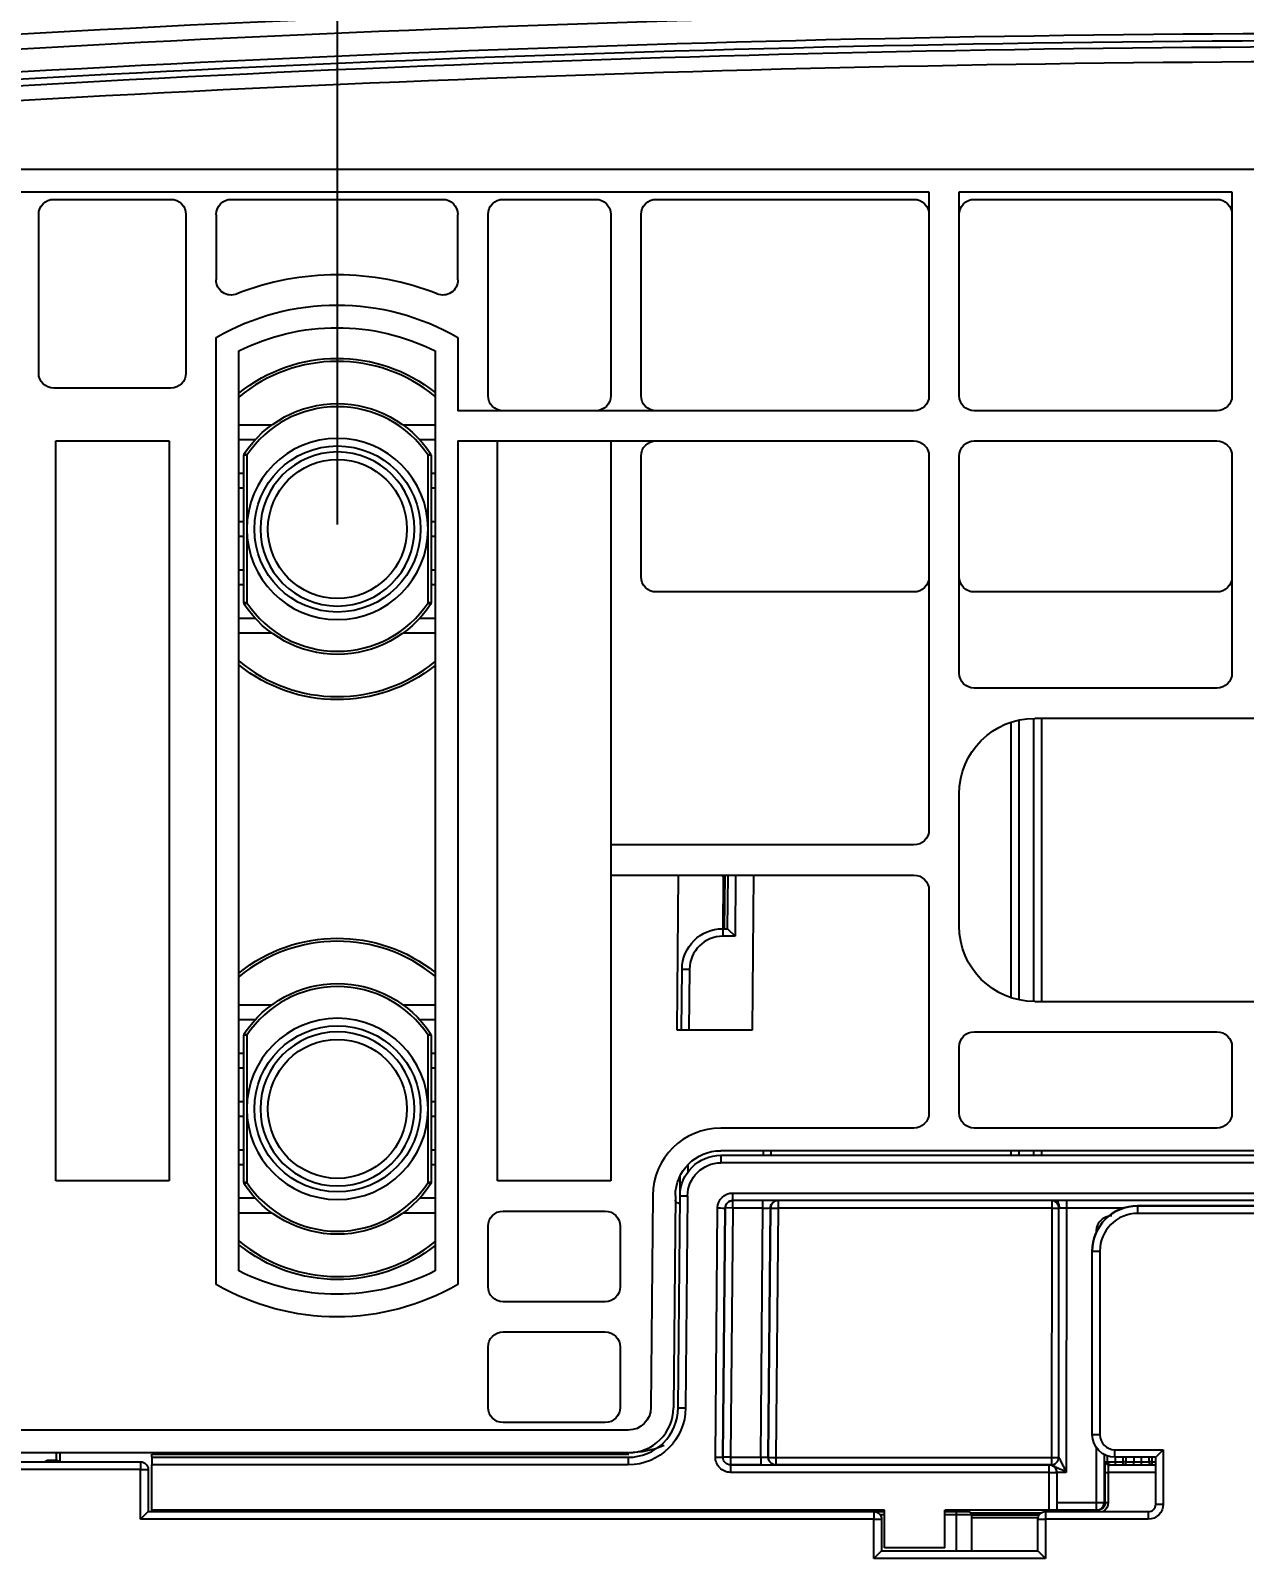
# Model space of a CAD drawing. Header units: millimetres. Extents: x 28 to 2974, y 8 to 3716.
# Drawn here: x 1768.4 to 1848.7, y 1280.9 to 1382.1 of the extents above; entities that cross this region are included whole.
import ezdxf

# ---------------------------------------------------------------- set-up
doc = ezdxf.new("R2010")
doc.units = ezdxf.units.MM
doc.layers.get('Defpoints').update_dxf_attribs({"linetype": 'CONTINUOUS'})
doc.layers.add('1LINE', color=7, linetype='CONTINUOUS')
doc.styles.add('Annotative', font='malgun.ttf')
doc.dimstyles.new('WOO', dxfattribs={"dimtxt": 20, "dimasz": 2, "dimexe": 1.25, "dimexo": 0.3, "dimgap": 1, "dimtad": 1, "dimdec": 1, "dimzin": 1, "dimdsep": 46, "dimtxsty": 'Annotative', "dimcen": 0, "dimclrd": 1, "dimclre": 1, "dimclrt": 2, "dimadec": 0, "dimazin": 0, "dimtfac": 1, "dimtdec": 1, "dimtofl": 0, "dimtmove": 0, "dimatfit": 3, "dimfxl": 0, "dimarcsym": 0})

# ---------------------------------------------------------------- blocks, each defined once
blk = doc.blocks.new('*D10')
at = {"layer": '1LINE', "color": 1, "lineweight": -2}
for p, q in [((1788.67, 1349.37), (1788.67, 1427.58)), ((1929.12, 1349.37), (1929.12, 1427.58)), ((1790.67, 1426.33), (1927.12, 1426.33))]:
    blk.add_line(p, q, dxfattribs=at)
at = {"layer": '1LINE', "color": 1}
for points in [[(1790.67, 1426.66), (1790.67, 1426), (1788.67, 1426.33)], [(1927.12, 1426.66), (1927.12, 1426), (1929.12, 1426.33)]]:
    blk.add_solid(points, dxfattribs=at)
at = {"layer": 'Defpoints', "color": 0}
for p in [(1929.12, 1426.33), (1788.67, 1349.07), (1929.12, 1349.07)]:
    blk.add_point(p, dxfattribs=at)
at = {"layer": '1LINE', "color": 2, "insert": (1858.89, 1437.72), "char_height": 20, "attachment_point": 5, "style": 'Annotative'}
blk.add_mtext('140', dxfattribs=at)
blk = doc.blocks.new('*D11')
at = {"layer": '1LINE', "color": 1, "lineweight": -2}
for p, q in [((1758.92, 1349.37), (1758.92, 1481.64)), ((1958.87, 1349.37), (1958.87, 1481.64)), ((1760.92, 1480.39), (1956.87, 1480.39))]:
    blk.add_line(p, q, dxfattribs=at)
at = {"layer": '1LINE', "color": 1}
for points in [[(1760.92, 1480.72), (1760.92, 1480.05), (1758.92, 1480.39)], [(1956.87, 1480.72), (1956.87, 1480.05), (1958.87, 1480.39)]]:
    blk.add_solid(points, dxfattribs=at)
at = {"layer": 'Defpoints', "color": 0}
for p in [(1958.87, 1480.39), (1758.92, 1349.07), (1958.87, 1349.07)]:
    blk.add_point(p, dxfattribs=at)
at = {"layer": '1LINE', "color": 2, "insert": (1858.89, 1491.72), "char_height": 20, "attachment_point": 5, "style": 'Annotative'}
blk.add_mtext('200', dxfattribs=at)

msp = doc.modelspace()

# ---------------------------------------------------------------- linework, layer by layer
at = {"layer": '1LINE', "linetype": 'Continuous'}
for p, q in [((1749.2, 1372.9), (1968.58, 1372.9)), ((1749.18, 1371.4), (1827.83, 1371.4)), ((1827.83, 1371.4), (1827.83, 1357.9)), ((1829.83, 1357.9), (1829.83, 1371.4)), ((1829.83, 1371.4), (1847.89, 1371.4)), ((1847.89, 1371.4), (1847.89, 1357.9)), ((1769.89, 1370.9), (1777.64, 1370.9)), ((1781.64, 1370.9), (1795.64, 1370.9)), ((1799.64, 1370.9), (1805.77, 1370.9)), ((1809.77, 1370.9), (1826.83, 1370.9)), ((1830.83, 1370.9), (1846.89, 1370.9)), ((1768.89, 1359.4), (1768.89, 1369.9)), ((1778.64, 1369.9), (1778.64, 1359.4)), ((1780.64, 1369.9), (1780.64, 1365.56)), ((1796.64, 1365.56), (1796.64, 1369.9)), ((1798.64, 1357.9), (1798.64, 1369.9)), ((1806.77, 1369.9), (1806.77, 1357.9)), ((1808.77, 1357.9), (1808.77, 1369.9)), ((1780.64, 1299.04), (1780.64, 1361.76)), ((1782.14, 1299.94), (1782.14, 1360.86)), ((1795.14, 1360.86), (1795.14, 1299.94)), ((1796.64, 1361.76), (1796.64, 1356.9)), ((1777.64, 1358.4), (1769.89, 1358.4)), ((1826.83, 1356.9), (1796.64, 1356.9)), ((1846.89, 1356.9), (1830.83, 1356.9)), ((1782.14, 1355.97), (1784.33, 1355.97)), ((1793, 1355.97), (1795.14, 1355.97)), ((1770.02, 1305.9), (1770.02, 1354.9)), ((1770.02, 1354.9), (1777.52, 1354.9)), ((1777.52, 1354.9), (1777.52, 1305.9)), ((1783.21, 1354.97), (1782.14, 1354.97)), ((1795.14, 1354.97), (1794.12, 1354.97)), ((1796.64, 1354.9), (1826.83, 1354.9)), ((1796.64, 1354.9), (1796.64, 1299.04)), ((1799.27, 1305.9), (1799.27, 1354.9)), ((1806.77, 1354.9), (1806.77, 1328.15)), ((1830.83, 1354.9), (1846.89, 1354.9)), ((1782.67, 1353.95), (1782.47, 1353.95)), ((1782.47, 1344.19), (1782.47, 1353.95)), ((1782.5, 1354.06), (1782.67, 1353.95)), ((1782.67, 1353.95), (1782.67, 1349.07)), ((1794.83, 1354.06), (1794.67, 1353.95)), ((1794.67, 1349.07), (1794.67, 1353.95)), ((1794.87, 1353.95), (1794.67, 1353.95)), ((1794.87, 1353.95), (1794.87, 1344.19)), ((1808.77, 1345.9), (1808.77, 1353.9)), ((1827.83, 1353.9), (1827.83, 1329.15)), ((1829.83, 1339.53), (1829.83, 1353.9)), ((1847.89, 1353.9), (1847.89, 1339.53)), ((1782.14, 1352.77), (1782.47, 1352.77)), ((1794.87, 1352.77), (1795.14, 1352.77)), ((1782.47, 1351.77), (1782.14, 1351.77)), ((1795.14, 1351.77), (1794.87, 1351.77)), ((1782.14, 1349.57), (1782.47, 1349.57)), ((1782.67, 1349.07), (1782.67, 1344.19)), ((1794.67, 1344.19), (1794.67, 1349.07)), ((1794.87, 1349.57), (1795.14, 1349.57)), ((1782.47, 1348.57), (1782.14, 1348.57)), ((1795.14, 1348.57), (1794.87, 1348.57)), ((1782.14, 1346.37), (1782.47, 1346.37)), ((1794.87, 1346.37), (1795.14, 1346.37)), ((1782.47, 1345.37), (1782.14, 1345.37)), ((1795.14, 1345.37), (1794.87, 1345.37)), ((1826.83, 1344.9), (1809.77, 1344.9)), ((1846.89, 1344.9), (1830.83, 1344.9)), ((1782.67, 1344.19), (1782.47, 1344.19)), ((1782.67, 1344.19), (1782.5, 1344.08)), ((1794.87, 1344.19), (1794.67, 1344.19)), ((1794.83, 1344.08), (1794.67, 1344.19)), ((1782.14, 1343.17), (1783.21, 1343.17)), ((1794.12, 1343.17), (1795.14, 1343.17)), ((1784.33, 1342.17), (1782.14, 1342.17)), ((1795.14, 1342.17), (1793, 1342.17)), ((1846.89, 1338.53), (1830.83, 1338.53)), ((1833.27, 1318.02), (1833.27, 1336.28)), ((1833.77, 1336.41), (1833.77, 1317.89)), ((1834.77, 1317.78), (1834.77, 1336.53)), ((1883.01, 1336.53), (1834.83, 1336.53)), ((1835.27, 1336.53), (1835.27, 1317.78)), ((1829.83, 1322.78), (1829.83, 1331.53)), ((1806.77, 1328.15), (1806.77, 1326.15)), ((1826.83, 1328.15), (1806.77, 1328.15)), ((1806.77, 1326.15), (1826.83, 1326.15)), ((1806.77, 1326.15), (1806.77, 1305.9)), ((1811.23, 1326.15), (1811.14, 1315.9)), ((1814.2, 1322.6), (1814.23, 1325.95)), ((1814.3, 1322.6), (1814.33, 1326.15)), ((1814.5, 1322.6), (1814.53, 1326.15)), ((1815.03, 1326.15), (1815, 1322.1)), ((1816.14, 1315.9), (1816.23, 1326.15)), ((1827.83, 1325.15), (1827.83, 1310.4)), ((1814.18, 1322.6), (1814.18, 1322.1)), ((1814.18, 1322.6), (1814.5, 1322.6)), ((1814.5, 1322.6), (1815, 1322.1)), ((1815, 1322.1), (1814.18, 1322.1)), ((1811.44, 1315.9), (1811.48, 1319.92)), ((1811.48, 1319.92), (1811.98, 1319.92)), ((1811.98, 1319.92), (1811.94, 1315.9)), ((1782.14, 1317.57), (1784.33, 1317.57)), ((1793, 1317.57), (1795.14, 1317.57)), ((1834.83, 1317.78), (1883.01, 1317.78)), ((1783.21, 1316.57), (1782.14, 1316.57)), ((1795.14, 1316.57), (1794.12, 1316.57)), ((1782.47, 1305.79), (1782.47, 1315.55)), ((1782.67, 1315.55), (1782.47, 1315.55)), ((1782.5, 1315.66), (1782.67, 1315.55)), ((1782.67, 1315.55), (1782.67, 1310.67)), ((1794.83, 1315.66), (1794.67, 1315.55)), ((1794.67, 1310.67), (1794.67, 1315.55)), ((1794.87, 1315.55), (1794.67, 1315.55)), ((1794.87, 1315.55), (1794.87, 1305.79)), ((1811.14, 1315.9), (1816.14, 1315.9)), ((1830.83, 1315.78), (1846.89, 1315.78)), ((1782.14, 1314.37), (1782.47, 1314.37)), ((1794.87, 1314.37), (1795.14, 1314.37)), ((1829.83, 1310.4), (1829.83, 1314.78)), ((1847.89, 1314.78), (1847.89, 1310.4)), ((1782.47, 1313.37), (1782.14, 1313.37)), ((1795.14, 1313.37), (1794.87, 1313.37)), ((1782.14, 1311.17), (1782.47, 1311.17)), ((1782.67, 1310.67), (1782.67, 1305.79)), ((1794.67, 1305.79), (1794.67, 1310.67)), ((1794.87, 1311.17), (1795.14, 1311.17)), ((1782.47, 1310.17), (1782.14, 1310.17)), ((1795.14, 1310.17), (1794.87, 1310.17)), ((1826.83, 1309.4), (1814.04, 1309.4)), ((1846.89, 1309.4), (1830.83, 1309.4)), ((1782.14, 1307.97), (1782.47, 1307.97)), ((1794.87, 1307.97), (1795.14, 1307.97)), ((1903.74, 1307.9), (1814.04, 1307.9)), ((1814.05, 1307.6), (1903.74, 1307.6)), ((1814.05, 1307.6), (1814.05, 1307.1)), ((1816.87, 1307.6), (1816.87, 1307.9)), ((1817.37, 1307.9), (1817.37, 1307.6)), ((1833.27, 1307.6), (1833.27, 1307.9)), ((1833.77, 1307.9), (1833.77, 1307.6)), ((1834.77, 1307.6), (1834.77, 1307.9)), ((1835.27, 1307.9), (1835.27, 1307.6)), ((1782.47, 1306.97), (1782.14, 1306.97)), ((1795.14, 1306.97), (1794.87, 1306.97)), ((1811.35, 1304.92), (1811.36, 1306.24)), ((1811.86, 1306.96), (1811.86, 1306.49)), ((1903.74, 1307.1), (1814.05, 1307.1)), ((1777.52, 1305.9), (1770.02, 1305.9)), ((1782.67, 1305.79), (1782.47, 1305.79)), ((1782.67, 1305.79), (1782.5, 1305.68)), ((1794.83, 1305.68), (1794.67, 1305.79)), ((1794.87, 1305.79), (1794.67, 1305.79)), ((1806.77, 1305.9), (1799.27, 1305.9)), ((1782.14, 1304.77), (1783.21, 1304.77)), ((1794.12, 1304.77), (1795.14, 1304.77)), ((1809.54, 1304.94), (1809.42, 1290.89)), ((1811.04, 1304.93), (1810.92, 1290.88)), ((1811.22, 1290.87), (1811.35, 1304.92)), ((1811.24, 1304.43), (1811.34, 1304.43)), ((1811.85, 1304.92), (1811.72, 1290.87)), ((1814.84, 1304.6), (1814.84, 1305.1)), ((1814.84, 1305.1), (1902.95, 1305.1)), ((1814.84, 1304.1), (1814.84, 1304.6)), ((1902.95, 1304.6), (1814.84, 1304.6)), ((1816.84, 1304.1), (1816.84, 1304.6)), ((1817.63, 1304.58), (1817.63, 1304.58)), ((1817.84, 1304.6), (1817.84, 1304.09)), ((1835.99, 1304.09), (1835.99, 1304.6)), ((1836.93, 1304.6), (1836.93, 1304.1)), ((1841.64, 1304.25), (1841.64, 1304.25)), ((1841.64, 1304.25), (1841.64, 1303.75)), ((1841.64, 1304.25), (1870.14, 1304.25)), ((1870.14, 1304.25), (1841.64, 1304.25)), ((1784.33, 1303.77), (1782.14, 1303.77)), ((1795.14, 1303.77), (1793, 1303.77)), ((1799.64, 1303.9), (1806.39, 1303.9)), ((1813.69, 1287.61), (1813.84, 1304.11)), ((1814.34, 1304.11), (1814.19, 1287.61)), ((1814.19, 1287.61), (1814.34, 1304.11)), ((1814.84, 1304.1), (1814.34, 1304.11)), ((1814.84, 1304.1), (1814.69, 1287.6)), ((1816.84, 1304.1), (1814.84, 1304.1)), ((1816.69, 1287.6), (1816.84, 1304.1)), ((1817.34, 1304.11), (1817.19, 1287.61)), ((1817.19, 1287.61), (1817.34, 1304.11)), ((1817.84, 1304.09), (1817.69, 1287.59)), ((1835.99, 1304.09), (1817.84, 1304.09)), ((1835.97, 1287.59), (1835.99, 1304.09)), ((1836.42, 1287.6), (1836.43, 1304.1)), ((1836.93, 1304.1), (1836.92, 1286.6)), ((1840.71, 1304.1), (1836.93, 1304.1)), ((1870.14, 1303.75), (1841.64, 1303.75)), ((1798.64, 1298.9), (1798.64, 1302.9)), ((1807.39, 1302.9), (1807.39, 1298.9)), ((1838.93, 1302.6), (1838.96, 1302.6)), ((1838.93, 1302.53), (1838.93, 1302.6)), ((1838.64, 1301.25), (1838.64, 1301.25)), ((1838.64, 1289.1), (1838.64, 1301.25)), ((1839.14, 1301.25), (1839.14, 1289.1)), ((1806.39, 1297.9), (1799.64, 1297.9)), ((1799.64, 1295.9), (1806.39, 1295.9)), ((1798.64, 1290.9), (1798.64, 1294.9)), ((1807.39, 1294.9), (1807.39, 1290.9)), ((1807.92, 1289.4), (1749.87, 1289.4)), ((1806.39, 1289.9), (1799.64, 1289.9)), ((1838.92, 1284.6), (1838.93, 1288.23)), ((1840.14, 1287.6), (1840.14, 1288.1)), ((1840.14, 1288.1), (1843.34, 1288.1)), ((1843.34, 1288.1), (1842.84, 1287.6)), ((1843.34, 1288.1), (1843.34, 1284.5)), ((1807.92, 1287.9), (1749.87, 1287.9)), ((1762.34, 1287.3), (1775.64, 1287.3)), ((1769.48, 1287.3), (1769.48, 1287.4)), ((1769.48, 1287.4), (1770.08, 1287.4)), ((1770.08, 1287.4), (1770.08, 1287.9)), ((1770.08, 1287.3), (1770.08, 1287.4)), ((1770.28, 1287.9), (1770.28, 1287.3)), ((1775.64, 1287.3), (1775.64, 1286.8)), ((1776.39, 1287.6), (1776.39, 1287.8)), ((1776.39, 1287.8), (1807.95, 1287.8)), ((1776.39, 1287.6), (1807.92, 1287.6)), ((1776.39, 1287.6), (1776.39, 1287.1)), ((1776.39, 1284.1), (1776.39, 1287.1)), ((1807.92, 1287.1), (1776.39, 1287.1)), ((1807.92, 1287.6), (1807.92, 1287.1)), ((1814.19, 1287.61), (1814.19, 1287.61)), ((1814.69, 1287.6), (1814.19, 1287.61)), ((1814.69, 1287.6), (1814.69, 1287.1)), ((1814.69, 1287.6), (1816.69, 1287.6)), ((1814.69, 1287.1), (1814.69, 1286.6)), ((1814.69, 1287.1), (1835.79, 1287.1)), ((1814.69, 1287.1), (1814.69, 1287.1)), ((1816.69, 1287.1), (1814.69, 1287.1)), ((1816.69, 1287.6), (1816.69, 1287.1)), ((1816.69, 1287.1), (1817.69, 1287.1)), ((1817.19, 1287.61), (1817.19, 1287.61)), ((1817.69, 1287.59), (1817.69, 1287.1)), ((1817.69, 1287.59), (1835.97, 1287.59)), ((1817.69, 1287.1), (1817.69, 1287.1)), ((1835.93, 1287.1), (1817.69, 1287.1)), ((1835.79, 1286.6), (1835.79, 1287.1)), ((1835.79, 1287.1), (1835.79, 1287.1)), ((1835.79, 1287.1), (1835.92, 1287.1)), ((1835.92, 1287.1), (1835.92, 1287.1)), ((1835.92, 1287.1), (1835.92, 1287.1)), ((1835.97, 1287.1), (1835.97, 1287.59)), ((1836.42, 1287.6), (1836.42, 1287.6)), ((1839.43, 1287.78), (1839.42, 1284.6)), ((1839.51, 1287.3), (1839.65, 1287.3)), ((1839.65, 1287.3), (1839.65, 1287.68)), ((1839.71, 1287.1), (1842.84, 1287.1)), ((1842.84, 1287.6), (1840.14, 1287.6)), ((1840.15, 1287.6), (1840.15, 1287.3)), ((1840.15, 1287.3), (1840.69, 1287.3)), ((1840.15, 1287.3), (1840.15, 1287.1)), ((1840.69, 1287.3), (1840.69, 1287.6)), ((1840.89, 1287.3), (1840.69, 1287.3)), ((1840.69, 1287.1), (1840.69, 1287.3)), ((1840.89, 1287.3), (1840.89, 1287.6)), ((1841.39, 1287.6), (1841.39, 1287.3)), ((1841.39, 1287.1), (1841.39, 1287.3)), ((1841.39, 1287.3), (1841.89, 1287.3)), ((1841.89, 1287.3), (1841.89, 1287.6)), ((1841.89, 1287.1), (1841.89, 1287.3)), ((1842.39, 1287.6), (1842.39, 1287.3)), ((1842.59, 1287.3), (1842.39, 1287.3)), ((1842.59, 1287.6), (1842.59, 1287.3)), ((1842.59, 1287.3), (1842.84, 1287.3)), ((1842.59, 1287.3), (1842.59, 1287.1)), ((1842.84, 1284.5), (1842.84, 1287.6)), ((1775.64, 1286.8), (1762.34, 1286.8)), ((1775.64, 1283.5), (1775.64, 1286.8)), ((1776.14, 1286.8), (1776.14, 1284)), ((1835.79, 1286.6), (1814.69, 1286.6)), ((1835.79, 1284.1), (1835.79, 1286.6)), ((1836.29, 1286.6), (1836.29, 1284.1)), ((1836.29, 1286.6), (1836.29, 1286.6)), ((1836.92, 1286.6), (1836.29, 1286.6)), ((1839.5, 1284.6), (1839.5, 1286.6)), ((1839.5, 1286.6), (1839.7, 1286.6)), ((1842.84, 1286.6), (1839.7, 1286.6)), ((1839.7, 1286.6), (1839.7, 1284.6)), ((1776.14, 1284), (1775.64, 1283.5)), ((1776.14, 1284), (1824.19, 1284)), ((1776.39, 1284.1), (1776.39, 1284)), ((1824.89, 1284.1), (1776.39, 1284.1)), ((1824.19, 1284), (1824.89, 1284)), ((1824.19, 1284), (1824.19, 1283.5)), ((1824.89, 1281.6), (1824.89, 1284.1)), ((1828.89, 1281.6), (1828.89, 1284.1)), ((1835.79, 1284.1), (1828.89, 1284.1)), ((1828.89, 1284), (1829.66, 1284)), ((1829.66, 1284), (1830.44, 1284)), ((1835.54, 1284), (1835.54, 1283.5)), ((1835.54, 1284), (1842.34, 1284)), ((1836.29, 1284.1), (1835.79, 1284.1)), ((1836.29, 1284.6), (1838.92, 1284.6)), ((1838.92, 1284.1), (1836.29, 1284.1)), ((1838.92, 1284.1), (1838.92, 1284.6)), ((1839, 1284.1), (1838.92, 1284.1)), ((1839, 1284.1), (1839, 1284)), ((1839.42, 1284.6), (1839.5, 1284.6)), ((1839.5, 1284.6), (1839.7, 1284.6)), ((1842.34, 1284), (1842.34, 1283.5)), ((1824.19, 1283.5), (1775.64, 1283.5)), ((1824.19, 1280.9), (1824.19, 1283.5)), ((1824.89, 1283.8), (1824.59, 1283.8)), ((1824.69, 1283.5), (1824.69, 1281.4)), ((1829.66, 1283.8), (1828.89, 1283.8)), ((1829.66, 1281.4), (1829.66, 1283.8)), ((1830.64, 1283.8), (1829.66, 1283.8)), ((1835.24, 1283.9), (1830.62, 1283.9)), ((1830.64, 1283.8), (1835.14, 1283.8)), ((1830.64, 1283.8), (1830.64, 1281.4)), ((1835.05, 1283.6), (1830.64, 1283.6)), ((1835.04, 1281.4), (1835.04, 1283.5)), ((1835.54, 1283.5), (1835.54, 1280.9)), ((1842.34, 1283.5), (1835.54, 1283.5)), ((1824.69, 1281.4), (1824.19, 1280.9)), ((1835.54, 1280.9), (1824.19, 1280.9)), ((1824.69, 1281.4), (1835.04, 1281.4)), ((1828.89, 1281.6), (1824.89, 1281.6)), ((1835.04, 1281.4), (1835.54, 1280.9))]:
    msp.add_line(p, q, dxfattribs=at)
at = {"layer": '1LINE', "linetype": 'Continuous', "extrusion": (0, 0, -1)}
for centre, radius in [((-1788.67, 1349.07), 6), ((-1788.67, 1349.07), 5.1), ((-1788.67, 1310.67), 6), ((-1788.67, 1310.67), 5.1)]:
    msp.add_circle(centre, radius, dxfattribs=at)
at = {"layer": '1LINE', "linetype": 'Continuous'}
for centre, radius in [((1788.67, 1349.07), 5.5), ((1788.67, 1349.07), 4.6), ((1788.67, 1310.67), 5.5), ((1788.67, 1310.67), 4.6)]:
    msp.add_circle(centre, radius, dxfattribs=at)
at = {"layer": '1LINE', "linetype": 'Continuous', "extrusion": (6.12303e-17, -3.74928e-33, -1)}
for centre, radius, start, end in [((-1769.89, 1369.9), 1, 0, 90), ((-1777.64, 1369.9), 1, 90, 180), ((-1781.64, 1369.9), 1, 0, 90), ((-1795.64, 1369.9), 1, 90, 180), ((-1799.64, 1369.9), 1, 0, 90), ((-1805.77, 1369.9), 1, 90, 180), ((-1809.77, 1369.9), 1, 0, 90), ((-1826.83, 1369.9), 1, 90, 180), ((-1830.83, 1369.9), 1, 0, 90), ((-1846.89, 1369.9), 1, 90, 180), ((-1781.64, 1365.56), 1, 248.3817, 0), ((-1795.64, 1365.56), 1, 180, 291.6183), ((-1788.64, 1347.9), 14.5, 63.3669, 116.6331), ((-1769.89, 1359.4), 1, 270, 0), ((-1777.64, 1359.4), 1, 180, 270), ((-1799.64, 1357.9), 1, 270, 0), ((-1805.77, 1357.9), 1, 180, 270), ((-1809.77, 1357.9), 1, 270, 0), ((-1826.83, 1357.9), 1, 180, 270), ((-1830.83, 1357.9), 1, 270, 0), ((-1846.89, 1357.9), 1, 180, 270), ((-1809.77, 1353.9), 1, 0, 90), ((-1826.83, 1353.9), 1, 90, 180), ((-1830.83, 1353.9), 1, 0, 90), ((-1846.89, 1353.9), 1, 90, 180), ((-1809.77, 1345.9), 1, 270, 0), ((-1826.83, 1345.9), 1, 180, 270), ((-1830.83, 1345.9), 1, 270, 0), ((-1846.89, 1345.9), 1, 180, 270), ((-1830.83, 1339.53), 1, 270, 0), ((-1846.89, 1339.53), 1, 180, 270), ((-1834.83, 1331.53), 5, 0, 90), ((-1826.83, 1329.15), 1, 180, 270), ((-1826.83, 1325.15), 1, 90, 180), ((-1834.83, 1322.78), 5, 270, 0), ((-1830.83, 1314.78), 1, 0, 90), ((-1846.89, 1314.78), 1, 90, 180), ((-1826.83, 1310.4), 1, 180, 270), ((-1830.83, 1310.4), 1, 270, 0), ((-1846.89, 1310.4), 1, 180, 270), ((-1799.64, 1302.9), 1, 0, 90), ((-1806.39, 1302.9), 1, 90, 180), ((-1788.64, 1312.9), 14.5, 243.3669, 296.6331), ((-1799.64, 1298.9), 1, 270, 0), ((-1806.39, 1298.9), 1, 180, 270), ((-1799.64, 1294.9), 1, 0, 90), ((-1806.39, 1294.9), 1, 90, 180), ((-1799.64, 1290.9), 1, 270, 0), ((-1806.39, 1290.9), 1, 180, 270), ((-1770.08, 1287.2), 0.2, 90, 149.9987), ((-1775.64, 1286.8), 0.5, 90, 180)]:
    msp.add_arc(centre, radius, start, end, dxfattribs=at)
at = {"layer": '1LINE', "linetype": 'Continuous'}
for centre, radius, start, end in [((1788.64, 1347.9), 18, 68.3817, 111.6183), ((1788.67, 1349.97), 10.2, 50.5948, 129.7694), ((1788.67, 1349.97), 7.2, 33.5573, 146.4427), ((1782.67, 1353.95), 0.2, 146.4427, 180), ((1794.67, 1353.95), 0.2, 0, 33.5573), ((1782.67, 1344.19), 0.2, 180, 213.5573), ((1788.67, 1348.17), 7.2, 213.5573, 326.4427), ((1788.67, 1348.17), 10.2, 230.2305, 309.4051), ((1788.67, 1311.57), 10.2, 50.5948, 129.7694), ((1814.18, 1319.9), 2.2, 90, 179.5), ((1788.67, 1311.57), 7.2, 33.5573, 146.4427), ((1782.67, 1315.55), 0.2, 146.4427, 180), ((1794.67, 1315.55), 0.2, 0, 33.5573), ((1814.04, 1304.9), 4.5, 90, 179.5001), ((1782.67, 1305.79), 0.2, 180, 213.5573), ((1788.67, 1309.77), 7.2, 213.5573, 326.4427), ((1788.67, 1309.77), 10.2, 230.2305, 309.4051), ((1807.92, 1290.9), 3, 270, 359.5), ((1830.44, 1283.8), 0.2, 0, 90), ((1842.34, 1284.5), 0.5, 270, 0)]:
    msp.add_arc(centre, radius, start, end, dxfattribs=at)
at = {"layer": '1LINE', "linetype": 'Continuous', "extrusion": (0, 0, -1)}
for centre, radius, start, end in [((-1788.64, 1347.9), 16, 60, 120), ((-1788.67, 1349.97), 10.4, 51.1421, 128.5053), ((-1788.67, 1349.97), 7.4, 33.5573, 146.4427), ((-1788.67, 1348.17), 7.4, 213.5573, 326.4427), ((-1794.67, 1344.19), 0.2, 180, 213.5573), ((-1788.67, 1348.17), 10.4, 231.4947, 308.8579), ((-1814.03, 1325.95), 0.2, 90, 180.5), ((-1788.67, 1311.57), 10.4, 51.1421, 128.5053), ((-1814.18, 1319.9), 2.7, 0.5, 90), ((-1788.67, 1311.57), 7.4, 33.5573, 146.4427), ((-1814.04, 1304.9), 3, 0.5, 90), ((-1814.05, 1304.9), 2.2, 0.5, 90), ((-1788.67, 1309.77), 7.4, 213.5573, 326.4427), ((-1794.67, 1305.79), 0.2, 180, 213.5573), ((-1811.24, 1304.63), 0.2, 270, 0.5), ((-1788.67, 1309.77), 10.4, 231.4947, 308.8579), ((-1788.64, 1312.9), 16, 240, 300), ((-1807.92, 1290.9), 1.5, 180.4999, 270), ((-1807.92, 1290.9), 3.8, 180.5, 270), ((-1807.95, 1293.9), 6, 247.0377, 270), ((-1769.48, 1287.2), 0.2, 30.0013, 90), ((-1840.69, 1287.3), 0.2, 180, 270), ((-1842.59, 1287.3), 0.2, 270, 0.0006), ((-1824.19, 1283.5), 0.5, 90, 180), ((-1835.54, 1283.5), 0.5, 0, 90)]:
    msp.add_arc(centre, radius, start, end, dxfattribs=at)
at = {"layer": '1LINE', "linetype": 'Continuous', "extrusion": (3.83778e-22, 6.26757e-06, -1)}
for centre, radius, start, end in [((-1814.84, 1304.1, 0.01), 1, 0.5, 90), ((-1814.84, 1304.1, 0.01), 0.5, 0.5, 90), ((-1841.64, 1301.25, 0.01), 3, 0, 90), ((-1840.14, 1289.1, 0.01), 1.5, 270, 359.9937), ((-1814.69, 1287.6, 0.01), 1, 270, 0.4904), ((-1814.69, 1287.6, 0.01), 0.5, 270, 0.4815), ((-1814.69, 1287.6, 0.01), 0.5, 270, 0.4826), ((-1842.34, 1284.5, 0.01), 1, 180.0095, 270)]:
    msp.add_arc(centre, radius, start, end, dxfattribs=at)
at = {"layer": '1LINE', "linetype": 'Continuous', "extrusion": (-3.83778e-22, -6.26758e-06, 1)}
for centre, radius, start, end in [((1814.84, 1304.1, -0.01), 0.5, 90, 179.5), ((1817.84, 1304.1, -0.01), 0.5, 90, 179.5), ((1841.64, 1301.25, -0.01), 3, 90, 180), ((1841.64, 1301.25, -0.01), 2.5, 90, 180), ((1840.14, 1289.1, -0.01), 1, 180.0095, 270), ((1817.69, 1287.6, -0.01), 0.5, 179.5162, 270), ((1835.79, 1286.6, -0.01), 0.5, 0, 90), ((1835.92, 1287.6, -0.01), 0.5, 270, 359.9658)]:
    msp.add_arc(centre, radius, start, end, dxfattribs=at)
at = {"layer": '1LINE', "linetype": 'Continuous'}
for centre, major_axis, ratio, start_param, end_param in [((1811.85, 1304.92), (-0.5, 0.004), 0.000006, 0, 1.570796), ((1835.93, 1304.1), (0, 0.5), 0.999848, 4.711766, 6.282816), ((1835.99, 1304.1), (0, 0.5), 0.999848, 5.267515, 6.282816), ((1813.84, 1304.11), (0.5, -0.004), 0.000006, 4.712389, 6.283185), ((1817.84, 1304.1), (-0.5, 0.004), 0.026176, 0, 1.571025), ((1835.99, 1304.1), (0.5, 0), 0.026177, 4.712409, 5.80665), ((1839.14, 1301.25), (-0.5, 0), 0.000006, 0, 1.570796), ((1811.72, 1290.87), (-0.5, 0.004), 0.000006, 0, 1.570796), ((1839.14, 1289.1), (-0.5, 0), 0.000006, 0, 1.570796), ((1813.69, 1287.61), (0.5, -0.004), 0.000006, 4.712389, 6.283185), ((1817.69, 1287.6), (-0.5, 0.004), 0.026176, 0, 1.571025), ((1835.97, 1287.6), (0.5, 0), 0.026177, 4.712409, 5.834234), ((1839.71, 1287.3), (0, -0.2), 0.999848, 4.712082, 6.283185), ((1839.85, 1287.3), (0, -0.2), 0.999848, 4.712082, 6.283185), ((1841.39, 1287.3), (-0.5, 0), 0.000006, 0, 1.570796), ((1841.89, 1287.3), (-0.5, 0), 0.000006, 1.570796, 3.141593), ((1775.64, 1286.8), (0.5, 0), 0.000006, 4.712389, 6.283185), ((1835.79, 1286.6), (0.5, 0), 0.000006, 4.712389, 6.283185), ((1829.66, 1283.8), (0, -0.2), 0.017452, 1.570796, 3.141593), ((1838.92, 1284.6), (0, 0.5), 0.999848, 3.141593, 4.712082), ((1838.92, 1284.6), (0.5, 0), 0.000006, 4.712389, 6.265865), ((1843.34, 1284.5), (-0.5, 0), 0.000006, 6.283182, 7.853982), ((1824.19, 1283.5), (0.5, 0), 0.000006, 4.712389, 6.283185), ((1835.54, 1283.5), (-0.5, 0), 0.000006, 0, 1.570796)]:
    msp.add_ellipse(centre, major_axis=major_axis, ratio=ratio, start_param=start_param, end_param=end_param, dxfattribs=at)
at = {"layer": '1LINE', "linetype": 'Continuous', "extrusion": (0, 0, -1)}
for centre, major_axis, ratio, start_param, end_param in [((1839.93, 1302.6), (1, 0), 0.999848, 3.14154, 4.71203), ((1835.79, 1286.6), (0.354, -0.354), 0.999994, 3.926994, 5.49779), ((1839.51, 1286.6), (0, 0.7), 0.017449, 4.712384, 6.28318)]:
    msp.add_ellipse(centre, major_axis=major_axis, ratio=ratio, start_param=start_param, end_param=end_param, dxfattribs=at)
at = {"layer": '1LINE', "linetype": 'Continuous', "extrusion": (6.12303e-17, -3.74928e-33, -1)}
msp.add_ellipse((1839, 1284.6), major_axis=(-0.7, 0), ratio=0.999848, start_param=3.1419, end_param=4.171283, dxfattribs=at)
at = {"layer": '1LINE', "linetype": 'Continuous'}
for points in [[(1731.29, 1379.39), (1773.59, 1382.73), (1816.02, 1384.41), (1858.46, 1384.41)], [(1858.46, 1383.41), (1816.38, 1383.41), (1774.31, 1381.75), (1732.36, 1378.47)], [(1858.46, 1381.41), (1816.23, 1381.41), (1774.02, 1379.74), (1731.92, 1376.43)], [(1732.38, 1376.97), (1774.32, 1380.26), (1816.39, 1381.91), (1858.46, 1381.91)], [(1733.91, 1376.17), (1775.5, 1379.4), (1817.24, 1381.03), (1858.89, 1381.03)], [(1858.89, 1380.03), (1817.38, 1380.03), (1775.88, 1378.42), (1734.49, 1375.21)], [(1816.84, 1304.1), (1817.11, 1304.1), (1817.34, 1304.11), (1817.34, 1304.11)], [(1836.93, 1304.1), (1836.67, 1304.1), (1836.43, 1304.1), (1836.43, 1304.1)], [(1816.69, 1287.6), (1816.96, 1287.6), (1817.19, 1287.6), (1817.19, 1287.61)], [(1839.65, 1287.3), (1839.66, 1287.3), (1839.89, 1287.3), (1840.15, 1287.3)], [(1839.71, 1287.1), (1839.7, 1287.1), (1839.7, 1286.86), (1839.7, 1286.6)], [(1839.5, 1284.6), (1839.5, 1284.33), (1839.27, 1284.1), (1839, 1284.1)]]:
    msp.add_open_spline(points, degree=3, dxfattribs=at)
for points, knots in [([(1811.35, 1304.92), (1811.35, 1305.63), (1811.65, 1306.32), (1812.64, 1307.31), (1813.34, 1307.6), (1814.05, 1307.6)], [0, 0, 0, 0, 0.5, 0.5, 1, 1, 1, 1]), ([(1817.34, 1304.11), (1817.34, 1304.16), (1817.35, 1304.26), (1817.42, 1304.39), (1817.5, 1304.48), (1817.56, 1304.53), (1817.6, 1304.55), (1817.62, 1304.57), (1817.63, 1304.57), (1817.63, 1304.58)], [0, 0, 0, 0, 0.23714, 0.45353, 0.637246, 0.786767, 0.851531, 0.911983, 1, 1, 1, 1]), ([(1836.37, 1304.53), (1836.37, 1304.51), (1836.37, 1304.48), (1836.4, 1304.38), (1836.44, 1304.25), (1836.44, 1304.15), (1836.44, 1304.1)], [0, 0, 0, 0, 0.222477, 0.473039, 0.733224, 1, 1, 1, 1]), ([(1807.92, 1287.6), (1808.78, 1287.6), (1809.64, 1287.95), (1810.86, 1289.16), (1811.22, 1290.01), (1811.22, 1290.87)], [0, 0, 0, 0, 0.5, 0.5, 1, 1, 1, 1]), ([(1817.56, 1287.12), (1817.52, 1287.13), (1817.42, 1287.17), (1817.29, 1287.28), (1817.21, 1287.44), (1817.19, 1287.55), (1817.18, 1287.61)], [0, 0, 0, 0, 0.20244, 0.479497, 0.750108, 1, 1, 1, 1]), ([(1836.92, 1286.6), (1836.78, 1286.68), (1836.54, 1286.8), (1836.22, 1286.95), (1835.99, 1287.07), (1835.94, 1287.09), (1835.92, 1287.1)], [0, 0, 0, 0, 0.374984, 0.617331, 0.844493, 1, 1, 1, 1]), ([(1836.42, 1287.6), (1836.43, 1287.58), (1836.46, 1287.53), (1836.58, 1287.3), (1836.73, 1286.99), (1836.85, 1286.75), (1836.92, 1286.6)], [0, 0, 0, 0, 0.155497, 0.382663, 0.624936, 1, 1, 1, 1])]:
    msp.add_open_spline(points, degree=3, knots=knots, dxfattribs=at)

# ---------------------------------------------------------------- dimensions: what is measured, and where the dimension line sits
at = {"layer": '1LINE'}
for base, p1, p2, picture, middle in [((1958.87, 1480.39), (1758.92, 1349.07), (1958.87, 1349.07), '*D11', (1858.89, 1480.39)), ((1929.12, 1426.33), (1788.67, 1349.07), (1929.12, 1349.07), '*D10', (1858.89, 1426.33))]:
    dim = msp.add_linear_dim(base=base, p1=p1, p2=p2, dimstyle='WOO', override={"dimdec": 0}, dxfattribs=at)
    dim.commit()
    dim.dimension.update_dxf_attribs({"geometry": picture, "text_midpoint": middle, "dimtype": 160})

doc.saveas('drawing.dxf')
